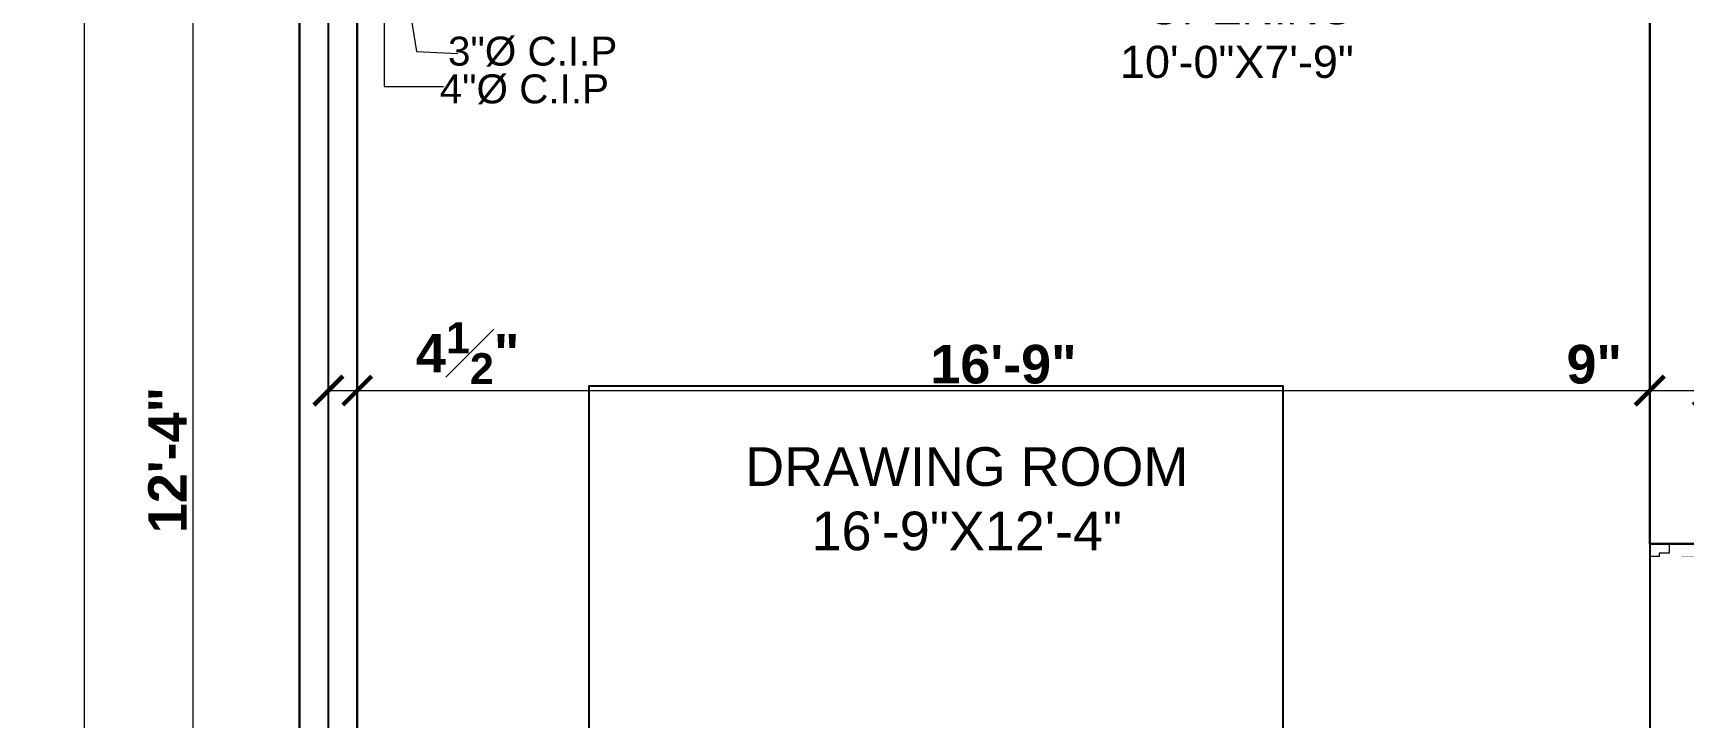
# Model space of a CAD drawing. Header units: feet. Extents: x 12125 to 16886, y -11859 to -10215.
# Drawn here: x 14226.5 to 14483.2, y -11391 to -11284.6 of the extents above; entities that cross this region are included whole.
import ezdxf

# ---------------------------------------------------------------- set-up
doc = ezdxf.new("R2010")
doc.units = ezdxf.units.FT
doc.header["$MEASUREMENT"] = 0
doc.header["$PDMODE"] = 2
doc.linetypes.add('ACAD_ISO04W100', pattern=[30, 24, -3, 0, -3])
doc.layers.get('0').update_dxf_attribs({"lineweight": 30})
doc.layers.add('BLK_1_FLR_2_BLT_UP_AREA', color=7, linetype='Continuous', plot=False)
doc.layers.add('BLK_1_FLR_2_REGULAR_ROOM_3', color=1, linetype='Continuous', plot=False)
doc.layers.add('BLK_1_FLR_2_ROOM_3_LIGHT_VENTILATION_3', color=7, linetype='Continuous')
for name, color, linetype, lineweight in [('center line', 253, 'ACAD_ISO04W100', 5), ('DIM 01', 7, 'Continuous', 9), ('DOOR', 32, 'Continuous', 13), ('SANTRY TEXT', 174, 'Continuous', 9), ('TEXT', 7, 'Continuous', 30), ('WALL', 10, 'Continuous', 30)]:
    doc.layers.add(name, color=color, linetype=linetype, lineweight=lineweight)
doc.styles.add('AR. TEXT 01', font='arialbd.ttf')
doc.styles.add('DIM TEXT', font='GOTHIC.TTF', dxfattribs={"height": 5})
doc.styles.add('TEX02', font='GARA.TTF')
doc.dimstyles.new('DIM 50', dxfattribs={"dimtxt": 6, "dimasz": 3, "dimexe": 6, "dimexo": 4, "dimgap": 0.3125, "dimtad": 1, "dimzin": 3, "dimdsep": 46, "dimlunit": 4, "dimtxsty": 'AR. TEXT 01', "dimblk": 'DOT', "dimcen": 0.09, "dimclrd": 256, "dimclre": 256, "dimclrt": 256, "dimazin": 0, "dimtfac": 0.8, "dimtofl": 0, "dimtmove": 1, "dimatfit": 3, "dimfxl": 6, "dimfxlon": 1, "dimfrac": 1, "dimtolj": 1, "dimtzin": 0, "dimlwd": -1, "dimlwe": -1, "dimarcsym": 1})

# ---------------------------------------------------------------- blocks, each defined once
blk = doc.blocks.new('D4')
for points in [[(-100, 1151), (-48.4, 1151), (-48.4, 1133.3), (0, 1133.3), (0, 1200), (-100, 1200), (-100, 1151)], [(-100, 49), (-48.4, 49), (-48.4, 66.7), (0, 66.7), (0, 0), (-100, 0), (-100, 49)]]:
    blk.add_lwpolyline(points)
at = {"const_width": 1.12}
blk.add_lwpolyline([(-48.4, 1142.1, 0.383411), (-1083.4, 51.8, 0.414214)], format="xyb", dxfattribs=at)
blk.add_lwpolyline([(-1083.4, 51.8), (-58.1, 51.8), (-58.1, 67.5), (-1083.4, 67.5)], dxfattribs=at)
blk = doc.blocks.new('_ArchTick')
at = {"color": 0, "linetype": 'ByBlock', "const_width": 0.15}
blk.add_lwpolyline([(-0.5, -0.5), (0.5, 0.5)], dxfattribs=at)
blk = doc.blocks.new('*D76')
at = {"layer": 'Defpoints', "color": 0, "transparency": 16777216}
for p in [(14234.47, -10934.95), (14308.96, -10934.95), (14302.06, -11540.95)]:
    blk.add_point(p, dxfattribs=at)
at = {"layer": 'DIM 01', "transparency": 16777216}
for p, q in [((14246.47, -10934.95), (14230.47, -10934.95)), ((14234.47, -11540.95), (14234.47, -10934.95)), ((14246.47, -11540.95), (14230.47, -11540.95))]:
    blk.add_line(p, q, dxfattribs=at)
at = {"layer": 'DIM 01', "transparency": 16777216, "xscale": 4.5, "yscale": 4.5, "zscale": 4.5}
for p, rotation in [((14234.47, -10934.95), 90), ((14234.47, -11540.95), 270)]:
    blk.add_blockref('_ArchTick', p, dxfattribs=dict(at, rotation=rotation))
at = {"layer": 'DIM 01', "transparency": 16777216, "insert": (14230.41, -11237.95), "char_height": 6, "attachment_point": 5, "rotation": 90, "style": 'AR. TEXT 01'}
blk.add_mtext('\\A1;50\'-6"', dxfattribs=at)
blk = doc.blocks.new('*D80')
at = {"layer": 'Defpoints', "color": 0, "transparency": 16777216}
for p in [(14251.39, -11276.95), (14314.12, -11276.95), (14297.24, -11424.95)]:
    blk.add_point(p, dxfattribs=at)
at = {"layer": 'DIM 01', "transparency": 16777216}
for p, q in [((14263.39, -11276.95), (14247.39, -11276.95)), ((14251.39, -11424.95), (14251.39, -11276.95)), ((14263.39, -11424.95), (14247.39, -11424.95))]:
    blk.add_line(p, q, dxfattribs=at)
at = {"layer": 'DIM 01', "transparency": 16777216, "xscale": 4.5, "yscale": 4.5, "zscale": 4.5}
for p, rotation in [((14251.39, -11276.95), 90), ((14251.39, -11424.95), 270)]:
    blk.add_blockref('_ArchTick', p, dxfattribs=dict(at, rotation=rotation))
at = {"layer": 'DIM 01', "transparency": 16777216, "insert": (14247.39, -11350.95), "char_height": 6, "attachment_point": 5, "rotation": 90, "style": 'AR. TEXT 01'}
blk.add_mtext('\\A1;12\'-4"', dxfattribs=at)
blk = doc.blocks.new('*D125')
at = {"layer": 'Defpoints', "color": 0, "transparency": 16777216}
for p in [(14276.9, -11340.16), (14276.9, -11344.7), (14272.4, -11347.25)]:
    blk.add_point(p, dxfattribs=at)
at = {"layer": 'DIM 01', "transparency": 16777216}
for p, q in [((14272.4, -11343.25), (14272.4, -11336.16)), ((14276.9, -11340.7), (14276.9, -11336.16)), ((14272.4, -11340.16), (14276.9, -11340.16)), ((14276.9, -11340.16), (14302.73, -11340.16))]:
    blk.add_line(p, q, dxfattribs=at)
at = {"layer": 'DIM 01', "transparency": 16777216, "xscale": 4.5, "yscale": 4.5, "zscale": 4.5, "rotation": 180}
blk.add_blockref('_ArchTick', (14272.4, -11340.16), dxfattribs=at)
at = {"layer": 'DIM 01', "transparency": 16777216, "xscale": 4.5, "yscale": 4.5, "zscale": 4.5}
blk.add_blockref('_ArchTick', (14276.9, -11340.16), dxfattribs=at)
at = {"layer": 'DIM 01', "transparency": 16777216, "insert": (14294.07, -11334.34), "char_height": 6, "attachment_point": 5, "style": 'AR. TEXT 01'}
blk.add_mtext('\\A1;4{\\H0.800000x;\\S1#2;}"', dxfattribs=at)
blk = doc.blocks.new('*D126')
at = {"layer": 'Defpoints', "color": 0, "transparency": 16777216}
for p in [(14477.9, -11340.16), (14477.9, -11340.16), (14276.9, -11344.7)]:
    blk.add_point(p, dxfattribs=at)
at = {"layer": 'DIM 01', "transparency": 16777216}
for p, q in [((14276.9, -11340.7), (14276.9, -11336.16)), ((14477.9, -11336.16), (14477.9, -11336.16)), ((14276.9, -11340.16), (14477.9, -11340.16))]:
    blk.add_line(p, q, dxfattribs=at)
at = {"layer": 'DIM 01', "transparency": 16777216, "xscale": 4.5, "yscale": 4.5, "zscale": 4.5, "rotation": 180}
blk.add_blockref('_ArchTick', (14276.9, -11340.16), dxfattribs=at)
at = {"layer": 'DIM 01', "transparency": 16777216, "xscale": 4.5, "yscale": 4.5, "zscale": 4.5}
blk.add_blockref('_ArchTick', (14477.9, -11340.16), dxfattribs=at)
at = {"layer": 'DIM 01', "transparency": 16777216, "insert": (14377.4, -11336.09), "char_height": 6, "attachment_point": 5, "style": 'AR. TEXT 01'}
blk.add_mtext('\\A1;16\'-9"', dxfattribs=at)
blk = doc.blocks.new('*D127')
at = {"layer": 'Defpoints', "color": 0, "transparency": 16777216}
for p in [(14477.9, -11340.16), (14486.9, -11340.16), (14486.9, -11342.9)]:
    blk.add_point(p, dxfattribs=at)
at = {"layer": 'DIM 01', "transparency": 16777216}
for p, q in [((14477.9, -11336.16), (14477.9, -11336.16)), ((14486.9, -11338.9), (14486.9, -11336.16)), ((14477.9, -11340.16), (14486.9, -11340.16))]:
    blk.add_line(p, q, dxfattribs=at)
at = {"layer": 'DIM 01', "transparency": 16777216, "xscale": 4.5, "yscale": 4.5, "zscale": 4.5, "rotation": 180}
blk.add_blockref('_ArchTick', (14477.9, -11340.16), dxfattribs=at)
at = {"layer": 'DIM 01', "transparency": 16777216, "xscale": 4.5, "yscale": 4.5, "zscale": 4.5}
blk.add_blockref('_ArchTick', (14486.9, -11340.16), dxfattribs=at)
at = {"layer": 'DIM 01', "transparency": 16777216, "insert": (14469.27, -11336.09), "char_height": 6, "attachment_point": 5, "style": 'AR. TEXT 01'}
blk.add_mtext('\\A1;9"', dxfattribs=at)

msp = doc.modelspace()

# ---------------------------------------------------------------- linework, layer by layer
at = {"layer": 'BLK_1_FLR_2_BLT_UP_AREA', "color": 25}
msp.add_lwpolyline([(14272.402, -10934.953), (14623.402, -10934.953), (14623.402, -11540.953), (14272.402, -11540.953), (14272.402, -10934.953)], dxfattribs=at)
at = {"layer": 'BLK_1_FLR_2_REGULAR_ROOM_3', "color": 1}
msp.add_lwpolyline([(14276.902, -11276.953), (14477.902, -11276.953), (14477.902, -11429.453), (14276.902, -11429.453)], close=True, dxfattribs=at)
at = {"layer": 'BLK_1_FLR_2_ROOM_3_LIGHT_VENTILATION_3', "color": 114, "true_color": 0x139b48}
msp.add_lwpolyline([(14312.902, -11429.453), (14420.902, -11429.453), (14420.902, -11339.453), (14312.902, -11339.453)], close=True, dxfattribs=at)
at = {"layer": 'center line'}
msp.add_line((14272.402, -10934.953), (14272.402, -11558.953), dxfattribs=at)
at = {"layer": 'WALL', "ltscale": 10}
for p, q in [((14267.902, -10934.953), (14267.902, -11558.953)), ((14276.902, -11276.953), (14276.902, -11416.953))]:
    msp.add_line(p, q, dxfattribs=at)
at = {"layer": 'WALL', "ltscale": 5}
for p, q in [((14477.902, -11363.953), (14477.902, -11267.953)), ((14486.902, -11363.953), (14477.902, -11363.953))]:
    msp.add_line(p, q, dxfattribs=at)

# ---------------------------------------------------------------- block references
at = {"layer": 'DOOR', "xscale": 0.03000000000002, "yscale": 0.03000000000002, "zscale": 0.03000000000002, "rotation": 180.0000000003334}
msp.add_blockref('D4', (14477.902, -11363.953), dxfattribs=at)

# ---------------------------------------------------------------- texts
at = {"layer": 'SANTRY TEXT', "ltscale": 25, "char_height": 4.5, "attachment_point": 9, "style": 'DIM TEXT'}
for s, insert, width in [('\\A1;{\\fArial|b0|i0|c0|p34;3"%%C C.I.P}', (14317.342, -11289.81), 33.64061), ('\\A1;\\pt4.5;{\\fArial|b0|i0|c0|p34;4"Ø C.I.P}', (14316.05, -11295.676), 33.54294)]:
    msp.add_mtext(s, dxfattribs=dict(at, insert=insert, width=width))
at = {"layer": 'TEXT', "char_height": 6, "style": 'TEX02'}
for s, insert, width, attachment_point in [('\\A1;{\\fArial|b0|i0|c0|p34;\\H0.8333x;OPENING\\P10\'-0"X7\'-9"}', (14431.873, -11278.223), 32.53323, 3), ('\\A1;\\pi12.03594;{\\fArial|b0|i0|c0|p34;DRAWING ROOM\\P\\pi22.35791;16\'-9"X12\'-4"}', (14325.197, -11348.966), 91.7049, 1)]:
    msp.add_mtext(s, dxfattribs=dict(at, insert=insert, width=width, attachment_point=attachment_point))

# ---------------------------------------------------------------- dimensions: what is measured, and where the dimension line sits
at = {"layer": 'DIM 01'}
for base, p1, p2, picture, middle in [((14234.469, -10934.953), (14302.06, -11540.953), (14308.955, -10934.953), '*D76', (14230.409, -11237.953)), ((14251.395, -11276.953), (14297.241, -11424.953), (14314.121, -11276.953), '*D80', (14247.386, -11350.953))]:
    dim = msp.add_linear_dim(base=base, p1=p1, p2=p2, angle=90, dimstyle='DIM 50', override={"dimtxt": 6, "dimasz": 4.5, "dimexe": 4, "dimgap": 1, "dimblk1": 'ArchTick', "dimblk2": 'ArchTick', "dimsah": 1, "dimfxl": 12}, dxfattribs=at)
    dim.commit()
    dim.dimension.update_dxf_attribs({"geometry": picture, "text_midpoint": middle})
for base, p1, p2, picture, middle in [((14276.902, -11340.158), (14272.402, -11347.245), (14276.902, -11344.703), '*D125', (14294.071, -11342.743)), ((14486.902, -11340.158), (14477.902, -11340.158), (14486.902, -11342.895), '*D127', (14469.272, -11340.158))]:
    dim = msp.add_linear_dim(base=base, p1=p1, p2=p2, dimstyle='DIM 50', override={"dimtxt": 6, "dimasz": 4.5, "dimexe": 4, "dimgap": 1, "dimblk1": 'ArchTick', "dimblk2": 'ArchTick', "dimsah": 1, "dimfxl": 12}, dxfattribs=at)
    dim.commit()
    dim.dimension.update_dxf_attribs({"geometry": picture, "text_midpoint": middle, "dimtype": 160})
dim = msp.add_linear_dim(base=(14477.902, -11340.158), p1=(14276.902, -11344.703), p2=(14477.902, -11340.158), dimstyle='DIM 50', override={"dimtxt": 6, "dimasz": 4.5, "dimexe": 4, "dimgap": 1, "dimblk1": 'ArchTick', "dimblk2": 'ArchTick', "dimsah": 1, "dimfxl": 12}, dxfattribs=at)
dim.commit()
dim.dimension.update_dxf_attribs({"geometry": '*D126', "text_midpoint": (14377.402, -11336.092)})

# ---------------------------------------------------------------- leaders
for points in [[(14281.707, -11260.25), (14286.131, -11287.46), (14292.515, -11287.757)], [(14281.092, -11267.213), (14281.092, -11292.878), (14290.287, -11292.878)]]:
    msp.add_leader(points, dimstyle='DIM 50', override={"dimtxt": 5, "dimasz": 4.5, "dimtad": 0}, dxfattribs=at)

doc.saveas('drawing.dxf')
